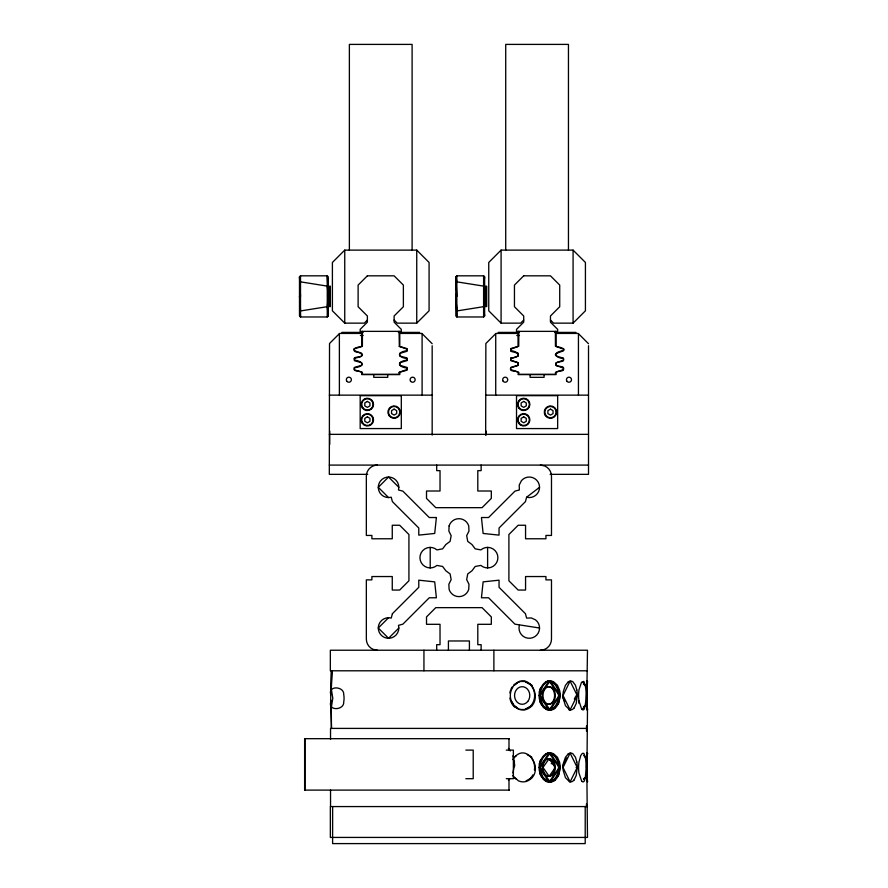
<?xml version="1.0" encoding="UTF-8"?>
<svg xmlns="http://www.w3.org/2000/svg" width="888" height="888" viewBox="0 0 888 888"><rect width="100%" height="100%" fill="white"/><g stroke="black" fill="none" stroke-linecap="round" stroke-linejoin="round"><path stroke-width="1.33" d="M587.024 759.495L587.479 709.889L586.58 698.29L586.668 681.085L586.668 709.889L586.546 695.482M330.713 700.144L331.468 728.404L331.268 707.825L332.8 698.268L331.268 688.7L331.446 670.795L330.758 694.583C327.816 685.148 344.389 686.224 343.734 694.594A9.402 4.185 90 0 1 343.723 701.942C344.389 710.311 327.816 711.366 330.758 701.942M586.546 767.487L586.668 753.091L587.479 837.428L330.347 837.428L330.347 806.57L587.479 806.57M587.423 709.612L586.679 695.482L587.157 684.382M586.857 691.308L587.49 650.227L330.347 650.227L330.347 670.795L587.49 670.795M586.857 763.314L586.957 760.705M578.909 703.296L578.998 700.998A14.33 5.195 -90 0 1 578.987 689.832L581.529 682.228L583.827 681.385C587.334 689.765 586.457 700.077 584.415 708.791A14.33 3.674 83.8 0 1 581.562 708.824M576.812 689.898A14.341 5.805 -89.8 0 1 577.255 695.482L576.223 703.485L574.003 708.18M576.812 761.904A14.341 5.805 -89.8 0 1 577.267 767.487L576.223 775.479L574.003 780.186M586.38 806.57L586.502 803.829M299.689 292.285L300.51 316.972L327.261 316.972L328.283 315.939L328.283 276.856L327.261 275.824L300.51 275.824L299.489 276.856L299.489 315.939L300.51 316.972L300.51 275.824M455.966 293.662L456.854 316.972L483.605 316.972L484.626 315.939L484.626 276.856L483.605 275.824L456.854 275.824L455.833 276.856L455.833 315.939L456.854 316.972L456.854 275.824M586.679 689.954L587.379 681.707M586.679 761.96L587.479 753.091L586.79 761.971A14.33 1.499 -90 0 0 586.813 772.926L587.49 781.884L586.824 770.307A14.319 1.465 -90 0 1 586.835 763.236M586.535 725.751L586.502 731.146M559.484 689.932A14.341 9.002 -89.8 0 1 560.184 695.482L558.608 703.485L555.244 708.18A14.341 9.946 83 0 1 548.618 709.656M331.268 688.7L332.378 670.795M587.079 757.309L587.49 753.091M587.456 681.385L586.802 701.12M299.744 293.828L300.51 310.944L327.261 306.682L328.283 296.403L327.261 275.824L327.261 316.972M484.626 315.939L483.605 306.682L484.626 296.403L483.605 275.824L483.605 316.972M587.356 682.228L587.479 681.163M484.337 279.498L484.626 276.856M514.396 684.226L511.377 689.865A14.33 13.109 -90 0 0 511.322 701.009L514.185 705.671L518.37 708.791A14.33 12.332 78.2 0 0 527.916 708.779C544.744 700.477 529.526 669.663 514.174 685.303L519.391 681.451L524.941 681.451L531.812 685.303L524.941 681.451M510.778 348.551L518.037 346.453L518.059 333.433L495.948 333.433L485.858 343.512L485.658 435.087M354.412 358.108L354.49 360.75L361.56 362.67L361.716 365.29L354.49 367.41L354.467 369.885L362.282 372.294M362.393 346.253L362.437 331.368M354.467 358.275C377.999 353.346 338.139 350.949 361.716 346.364L361.716 333.433L339.605 333.433L329.526 343.512L329.315 474.347L367.71 474.347M354.412 348.64C352.092 354.667 363.902 349.861 361.871 355.7C360.461 358.241 352.98 355.511 354.39 360.073C363.825 361.483 365.545 366.433 354.467 367.732M362.393 372.438L362.437 374.37L399.056 374.37L399.089 372.438M407.093 350.616C396.914 352.014 396.914 357.22 407.093 358.619M407.093 360.073C396.914 361.471 396.914 366.689 407.093 368.087M407.093 369.541L399.2 372.294M510.733 349.162L518.736 346.253L518.781 331.368M510.733 358.619L518.059 356.01M510.733 368.087L510.911 367.366L518.059 365.29L517.981 362.704L510.778 360.683L510.755 358.108M510.778 358.019C522.288 357.442 519.147 351.559 510.733 350.616M518.17 355.866L517.904 353.135M518.17 365.334L517.904 362.604L510.733 360.073M518.736 372.438L518.781 374.37L555.4 374.37L555.544 372.294L563.436 369.541M563.436 350.616C553.257 352.014 553.257 357.22 563.436 358.619M510.755 367.565C508.347 373.604 520.124 368.753 518.059 374.57L556.11 374.57C554.434 369.896 561.671 372.161 563.414 370.052C565.279 365.268 558.419 367.144 556.265 365.49C553.357 359.407 565.956 364.213 563.403 358.019C538.916 352.614 580.552 351.759 556.11 346.364L556.11 333.433L578.232 333.433L588.511 343.712M526.606 497.225L525.441 501.609L499.045 528.005L499.045 535.12L483.116 533.455L481.451 517.526L488.567 517.526L514.962 491.131L519.347 489.965L519.247 485.015L521.478 480.597A10.279 10.279 0 0 1 534.731 478.599A10.279 10.279 0 0 1 538.683 491.408A10.279 10.279 0 0 1 526.606 497.225L539.549 487.301M512.964 773.06L514.541 764.39L514.452 766.622L514.352 761.349L514.441 762.17L512.953 755.732M574.347 699.089L575.524 696.68M570.107 709.889L577.2 695.482L570.107 681.085L563.025 695.482L570.107 709.889L569.03 709.889M562.526 766.289L566.666 757.886M577.2 767.487L570.107 781.884L563.025 767.487L570.107 753.091L577.2 767.487L576.112 767.487M512.776 759.584C526.04 739.149 546.564 771.272 527.916 780.785A14.33 12.332 78.2 0 1 518.37 780.796L512.554 775.49M539.837 694.383L549.15 681.085L550.038 681.085L560.128 695.482L550.038 709.889L549.15 709.889A14.397 10.09 -90 0 1 545.576 708.946M539.06 695.482L539.948 695.482L550.038 681.085M560.128 695.482L559.24 695.482L549.15 709.889L539.837 696.592M539.837 766.377L549.15 753.091L550.038 753.091L560.128 767.487L558.608 775.479L555.244 780.186M539.06 767.487L539.948 767.487L550.038 753.091M549.15 776.301L555.322 767.487L549.15 758.674L542.979 767.487L549.15 776.301L546.542 776.301M546.719 781.462A14.397 10.09 -90 0 0 549.173 781.884L559.24 767.487L549.15 753.091A14.397 10.09 -90 0 0 545.576 754.023M508.436 780.385L509.734 778.676M354.467 348.806L362.282 346.398M510.811 367.732L518.059 365.479M562.826 360.872L563.436 360.073L555.955 363.003L556.11 365.479L563.436 368.087L562.826 367.288M582.794 708.557L585.347 705.671L583.438 706.748M583.649 779.597L585.347 777.666C585.914 769.741 587.368 760.761 583.827 753.379L582.317 753.379L580.763 755.566L579.009 761.86A14.33 5.195 -90 0 0 578.965 773.037L581.562 780.785M394.117 320.057L397.202 323.143L416.738 323.143L429.082 310.8L429.082 262.459L416.738 250.116L344.744 250.116L332.401 262.459L332.401 310.8L344.744 323.143L364.291 323.143L367.377 320.057M550.46 320.057L553.546 323.143L573.082 323.143L585.425 310.8L585.425 262.459L573.082 250.116L501.087 250.116L488.744 262.459L488.744 310.8L501.087 323.143L520.623 323.143L523.709 320.057M388.556 617.737L378.288 628.016L388.556 638.283L398.834 628.016M567.987 682.184L565.445 685.314L563.381 691.308A14.319 8.392 -90 0 0 563.159 698.312L565.456 705.671L569.408 709.612M567.987 754.19L565.445 757.309L563.381 763.314A14.319 8.392 -90 0 0 563.159 770.318L565.456 777.677L569.408 781.607M514.174 757.309L516.261 755.766M546.653 682.184L543.19 685.314L540.426 691.308A14.319 11.111 -90 0 0 540.148 698.312L543.201 705.671L548.629 709.612M546.653 754.19L543.19 757.309L540.426 763.314A14.319 11.111 -90 0 0 540.148 770.318L543.201 777.677L548.629 781.607M539.937 700.998L542.346 705.671L545.843 708.791A14.33 10.068 81.6 0 0 553.646 708.779L556.743 705.671L550.638 709.523L556.743 705.671C566.933 692.873 549.006 667.843 539.971 689.865A14.33 11.167 -90 0 0 539.915 701.009L540.77 703.296M539.937 773.004L542.346 777.677L545.843 780.785A14.33 10.068 81.6 0 0 553.646 780.774L556.743 777.666L550.638 781.529L556.743 777.666C566.933 764.868 549.006 739.848 539.971 761.86A14.33 11.167 -90 0 0 539.915 773.015L540.77 775.302M524.941 709.523L531.812 705.671L524.941 709.523L519.391 709.523M529.947 778.743L531.812 777.666L526.096 780.885M583.438 778.743L585.347 777.666L584.415 780.785A14.33 3.674 83.8 0 1 581.562 780.818M515.395 683.671L519.391 681.451M483.605 306.682L456.854 310.944L455.833 296.403L456.854 296.403L455.833 276.856L456.854 281.851L483.605 286.114L484.626 296.403M341.858 332.401L363.114 332.401M398.368 332.401L419.624 332.401M498.201 332.401L519.458 332.401M554.711 332.401L575.968 332.401M360.406 335.486L363.114 335.486M516.749 335.486L519.458 335.486M329.315 395.138L432.167 395.138M485.658 395.138L588.511 395.138M329.315 434.354L588.511 434.354M329.315 465.09L588.511 465.09M550.116 474.347L588.511 474.347L588.511 345.743M547.241 681.451L549.506 681.451M576.112 695.482L577.2 695.482M546.109 709.523L549.506 709.523M587.479 728.404L330.536 728.404L330.536 739.371M509.357 738.683L304.628 738.683L304.628 790.109L509.357 790.109M465.845 750.105L473.215 750.105L473.215 778.698L465.845 778.698M506.271 750.105L513.375 750.105L513.375 778.698L506.271 778.698M547.241 753.446L549.506 753.446M551.215 763.658L553.99 763.658A8.813 6.227 -90 0 1 548.373 776.301A8.813 6.227 -90 0 1 542.757 763.658L544.488 760.594A8.813 6.227 -90 0 1 552.258 760.594L553.99 763.658M546.109 781.529L549.506 781.529M549.539 760.372L552.258 760.594M519.347 625.352A10.279 10.279 0 0 0 525.341 637.506A10.279 10.279 0 0 0 538.172 633.155A10.279 10.279 0 0 0 535.519 619.857L531.279 617.937L526.606 618.092L525.441 613.708L499.045 587.312L499.045 580.186L483.116 581.862L481.451 597.779L488.567 597.779L514.962 624.175L539.549 628.016M540.381 465.09L544.633 465.934A11.111 11.111 0 0 1 551.481 476.19L551.481 535.442L545.931 535.442L545.931 538.772L525.563 538.772L525.563 525.252L518.159 525.252L508.902 534.509L508.902 580.796L518.159 590.054L525.563 590.054L525.563 576.545L545.931 576.545L545.931 579.875L551.481 579.875L551.481 639.116A11.111 11.111 0 0 1 540.381 650.227M377.456 650.227L373.204 649.383A11.111 11.111 0 0 1 366.344 639.116L366.344 579.875L371.894 579.875L371.894 576.545L392.263 576.545L392.263 590.054L399.667 590.054L408.924 580.796L408.924 534.509L399.667 525.252L392.263 525.252L392.263 538.772L371.894 538.772L371.894 535.442L366.344 535.442L366.344 476.19A11.111 11.111 0 0 1 377.456 465.09M555.4 331.368L555.433 346.253L563.436 349.162M518.625 372.294L510.733 369.541M399.2 346.398L407.093 349.162M554.723 684.226L556.743 685.303L550.638 681.451L554.723 684.226A14.397 10.179 -90 0 1 554.723 706.748M554.723 756.232L556.743 757.309L550.638 753.446L554.723 756.232A14.397 10.179 -90 0 1 554.723 778.743M518.392 708.968L514.396 706.748A14.397 12.465 -90 0 1 510.933 701.731M527.239 754.733L531.812 757.309L529.947 756.232M583.438 684.226L585.347 685.303L582.794 682.406M518.348 708.757L514.185 705.671L514.396 706.748L511.333 700.998M514.185 777.677L516.272 779.209M432.167 343.712L421.889 333.433L399.767 333.433L399.789 346.453L407.07 348.64L407.004 351.282L399.767 353.402L399.844 355.988L407.004 357.953L407.07 360.595L399.922 362.67L399.767 365.29L407.004 367.41L407.004 370.207L399.922 372.128L399.767 374.57L361.716 374.57C363.78 368.798 352.014 373.593 354.412 367.565M398.834 487.301L388.556 477.023L378.288 487.301L388.556 497.58M542.346 705.671L545.165 708.557M542.346 777.677L545.165 780.563M583.649 755.377L585.347 757.309M399.056 331.368L399.356 346.475M518.037 353.313L510.911 351.326L510.755 348.64M508.424 748.395L510.367 750.959M559.24 695.482L549.15 681.085A14.397 10.09 -90 0 0 545.576 682.017M539.948 695.482L550.038 709.889M539.948 767.487L550.038 781.884L560.128 767.487A14.341 9.002 -89.8 0 0 559.484 761.926M539.837 768.597L549.15 781.884M581.562 708.791L578.998 700.998M562.526 696.68L564.89 701.487M559.44 689.954L557.464 685.292L553.49 681.707A14.33 10.023 -82.2 0 0 546.642 682.139M559.44 761.96L557.464 757.298L553.49 753.701A14.33 10.023 -82.2 0 0 546.642 754.134M576.767 689.954L575.48 685.292L572.804 681.707A14.33 7.06 -83.6 0 0 567.987 682.106M576.767 761.96L575.48 757.298L572.804 753.701A14.33 7.06 -83.6 0 0 567.987 754.112M587.379 709.268L586.813 703.485M327.261 306.682L328.283 315.939M587.49 709.889L586.624 699.666M328.283 296.403L327.261 286.114L300.51 281.851L299.489 276.856L300.51 296.403L299.489 296.403L299.744 298.967M587.079 777.666L587.368 780.785M585.214 806.57L585.203 843.6L332.611 843.6L332.634 806.57M578.443 333.644L578.443 395.138M573.082 250.116L573.082 323.143M568.453 250.116L568.453 44.4L505.716 44.4L505.716 250.116M544.078 374.57L544.078 377.345L530.092 377.345L530.092 374.57M508.991 738.683L508.991 750.105M508.991 778.698L508.991 790.109M501.087 250.116L501.087 323.143M495.726 333.644L495.726 395.138M493.883 650.227L493.883 670.795M487.612 547.385L487.612 567.932M486.691 286.114L486.691 306.682M486.069 431.035L486.069 435.053M485.658 286.114L485.658 306.682M481.13 465.09L481.13 470.64L477.8 470.64L477.8 491.009L491.319 491.009L491.319 498.412L482.062 507.67L435.775 507.67L426.518 498.412L426.518 491.009L440.026 491.009L440.026 470.64L436.696 470.64L436.696 465.09M481.13 650.227L481.13 644.677L477.8 644.677L477.8 624.308L491.319 624.308L491.319 616.905L482.062 607.647L435.775 607.647L426.518 616.905L426.518 624.308L440.026 624.308L440.026 644.677L436.696 644.677L436.696 650.227M469.408 650.094L469.408 640.97L448.418 640.97L448.418 650.094M432.167 345.743L432.167 435.087M430.214 547.385L430.214 567.932M423.942 650.227L423.942 670.795M422.1 333.644L422.1 395.138M416.738 250.116L416.738 323.143M412.11 250.116L412.11 44.4L349.373 44.4L349.373 250.116M387.734 374.57L387.734 377.345L373.748 377.345L373.748 374.57M344.744 250.116L344.744 323.143M339.383 333.644L339.383 395.138M330.536 790.109L330.536 806.57M330.347 286.114L330.347 306.682M329.726 431.035L329.726 444.411M329.315 286.114L329.315 306.682M305.006 738.683L305.006 790.109M529.947 684.226A14.397 12.465 -90 0 1 529.947 706.748M510.5 700.565A14.397 12.465 -90 0 1 509.901 698.046M509.901 692.929A14.397 12.465 -90 0 1 510.5 690.409M510.933 689.243A14.397 12.465 -90 0 1 512.076 687.035M586.824 772.893A14.33 1.499 90 0 1 586.813 762.048M531.557 758.008A14.397 12.465 -90 0 1 534.443 770.051M532.889 774.858A14.397 12.465 -90 0 1 530.78 777.91M330.78 701.82A9.402 0.71 -90 0 1 330.78 694.705M586.613 695.482A14.341 1.521 -89.8 0 1 586.735 690.176M586.802 698.368A14.319 1.465 -90 0 1 586.835 691.23M573.959 708.058A14.341 6.96 84.2 0 1 569.408 709.679M550.371 681.196A14.397 10.09 -90 0 1 554.878 683.638M555.644 684.459A14.397 10.09 -90 0 1 557.597 687.612M558.086 702.175A14.397 10.09 -90 0 1 550.371 709.778M544.688 708.402A14.397 10.09 -90 0 1 543.012 706.915M541.591 705.039A14.397 10.09 -90 0 1 539.993 701.542M539.349 692.041A14.397 10.09 -90 0 1 540.459 688.178M573.959 780.053A14.341 6.96 84.2 0 1 569.408 781.673M586.613 767.487A14.341 1.521 -89.8 0 1 586.735 762.17M555.222 780.119A14.341 9.957 83 0 1 548.618 781.651M550.371 753.191A14.397 10.09 -90 0 1 557.597 759.617M558.086 774.181A14.397 10.09 -90 0 1 550.371 781.784M545.576 780.952A14.397 10.09 -90 0 1 543.012 778.92M541.591 777.033A14.397 10.09 -90 0 1 539.993 773.537M539.349 764.035A14.397 10.09 -90 0 1 540.459 760.172M449.106 525.907L448.862 531.068L451.148 535.686L450.105 541.369L445.82 544.566L442.624 548.851L436.94 549.894A10.279 10.279 0 0 0 422.777 550.56A10.279 10.279 0 0 0 422.777 564.746A10.279 10.279 0 0 0 436.94 565.423L442.624 566.466L445.82 570.751L450.105 573.948L451.148 579.631L448.862 584.249L449.106 589.41A10.279 10.279 0 0 0 468.731 589.41L468.975 584.249L466.677 579.631L467.721 573.948L472.005 570.751L475.202 566.466L480.885 565.423A10.279 10.279 0 0 0 495.049 564.746A10.279 10.279 0 0 0 495.049 550.56A10.279 10.279 0 0 0 480.885 549.894L475.202 548.851L472.005 544.566L467.721 541.369L466.677 535.686L468.975 531.068L468.731 525.907A10.279 10.279 0 0 0 449.106 525.907M436.385 517.526L434.709 533.455L418.781 535.12L418.781 528.005L392.396 501.609L391.22 497.225A10.279 10.279 0 0 1 378.321 488.2A10.279 10.279 0 0 1 389.455 477.067A10.279 10.279 0 0 1 398.479 489.965L402.863 491.131L429.259 517.526L436.385 517.526M392.396 613.708L391.22 618.092A10.279 10.279 0 0 0 378.321 627.117A10.279 10.279 0 0 0 389.455 638.25A10.279 10.279 0 0 0 398.479 625.352L402.863 624.175L429.259 597.779L436.385 597.779L434.709 581.862L418.781 580.186L418.781 587.312L392.396 613.708M367.377 275.824L358.119 285.081L358.119 306.737L367.377 315.995L367.377 322.166L360.173 329.37L360.173 331.368L401.309 331.368L401.309 329.37L394.117 322.166L394.117 315.995L403.374 306.737L403.374 285.081L394.117 275.824L367.377 275.824M523.709 275.824L514.452 285.081L514.452 306.737L523.709 315.995L523.709 322.166L516.516 329.37L516.516 331.368L557.653 331.368L557.653 329.37L550.46 322.166L550.46 315.995L559.718 306.737L559.718 285.081L550.46 275.824L523.709 275.824M367.377 401.432L364.802 402.919L364.802 405.883L367.377 407.37L369.941 405.883L369.941 402.919L367.377 401.432M367.377 416.861L364.802 418.348L364.802 421.312L367.377 422.799L369.941 421.312L369.941 418.348L367.377 416.861M394.117 409.146L391.541 410.633L391.541 413.597L394.117 415.085L396.681 413.597L396.681 410.633L394.117 409.146M523.709 401.432L521.145 402.919L521.145 405.883L523.709 407.37L526.284 405.883L526.284 402.919L523.709 401.432M523.709 416.861L521.145 418.348L521.145 421.312L523.709 422.799L526.284 421.312L526.284 418.348L523.709 416.861M550.46 409.146L547.885 410.633L547.885 413.597L550.46 415.085L553.024 413.597L553.024 410.633L550.46 409.146M401.309 395.66L360.173 395.66L360.173 428.571L401.309 428.571L401.309 395.66M557.653 395.66L516.516 395.66L516.516 428.571L557.653 428.571L557.653 395.66M552.935 701.476A8.813 6.227 -90 0 0 549.761 686.901A8.813 6.227 -90 0 0 542.424 698.079A8.813 6.227 -90 0 0 552.935 701.476M527.761 701.476A8.813 7.626 -90 0 0 523.865 686.901A8.813 7.626 -90 0 0 514.885 698.079A8.813 7.626 -90 0 0 527.761 701.476M554.09 700.776A8.813 6.172 -90 0 0 549.894 686.735A8.813 6.172 -90 0 0 543.467 698.945A8.813 6.172 -90 0 0 554.09 700.776M554.09 772.782A8.813 6.172 -90 0 0 549.894 758.74A8.813 6.172 -90 0 0 543.467 770.939A8.813 6.172 -90 0 0 554.09 772.782M566.877 381.141A2.531 2.531 0 0 0 571.25 380.808A2.531 2.531 0 0 0 568.786 377.189A2.531 2.531 0 0 0 566.877 381.141M503.108 381.141A2.531 2.531 0 0 0 507.481 380.808A2.531 2.531 0 0 0 505.006 377.189A2.531 2.531 0 0 0 503.108 381.141M545.354 415.595A6.172 6.172 0 0 0 556.021 414.796A6.172 6.172 0 0 0 549.994 405.96A6.172 6.172 0 0 0 545.354 415.595M545.787 415.295A5.661 5.661 0 0 0 555.555 414.563A5.661 5.661 0 0 0 550.038 406.471A5.661 5.661 0 0 0 545.787 415.295M518.614 407.881A6.172 6.172 0 0 0 529.27 407.081A6.172 6.172 0 0 0 523.254 398.246A6.172 6.172 0 0 0 518.614 407.881M518.614 423.31A6.172 6.172 0 0 0 529.27 422.51A6.172 6.172 0 0 0 523.254 413.675A6.172 6.172 0 0 0 518.614 423.31M519.036 423.01A5.661 5.661 0 0 0 528.815 422.277A5.661 5.661 0 0 0 523.287 414.185A5.661 5.661 0 0 0 519.036 423.01M519.036 407.581A5.661 5.661 0 0 0 528.815 406.859A5.661 5.661 0 0 0 523.287 398.756A5.661 5.661 0 0 0 519.036 407.581M389.011 415.595A6.172 6.172 0 0 0 399.678 414.796A6.172 6.172 0 0 0 393.65 405.96A6.172 6.172 0 0 0 389.011 415.595M389.444 415.295A5.661 5.661 0 0 0 399.212 414.563A5.661 5.661 0 0 0 393.695 406.471A5.661 5.661 0 0 0 389.444 415.295M362.271 423.31A6.172 6.172 0 0 0 372.927 422.51A6.172 6.172 0 0 0 366.911 413.675A6.172 6.172 0 0 0 362.271 423.31M362.271 407.881A6.172 6.172 0 0 0 372.927 407.081A6.172 6.172 0 0 0 366.911 398.246A6.172 6.172 0 0 0 362.271 407.881M362.693 407.581A5.661 5.661 0 0 0 372.472 406.859A5.661 5.661 0 0 0 366.944 398.756A5.661 5.661 0 0 0 362.693 407.581M362.693 423.01A5.661 5.661 0 0 0 372.472 422.277A5.661 5.661 0 0 0 366.944 414.185A5.661 5.661 0 0 0 362.693 423.01M410.534 381.141A2.531 2.531 0 0 0 414.907 380.808A2.531 2.531 0 0 0 412.443 377.189A2.531 2.531 0 0 0 410.534 381.141M346.764 381.141A2.531 2.531 0 0 0 351.137 380.808A2.531 2.531 0 0 0 348.673 377.189A2.531 2.531 0 0 0 346.764 381.141"/></g></svg>
